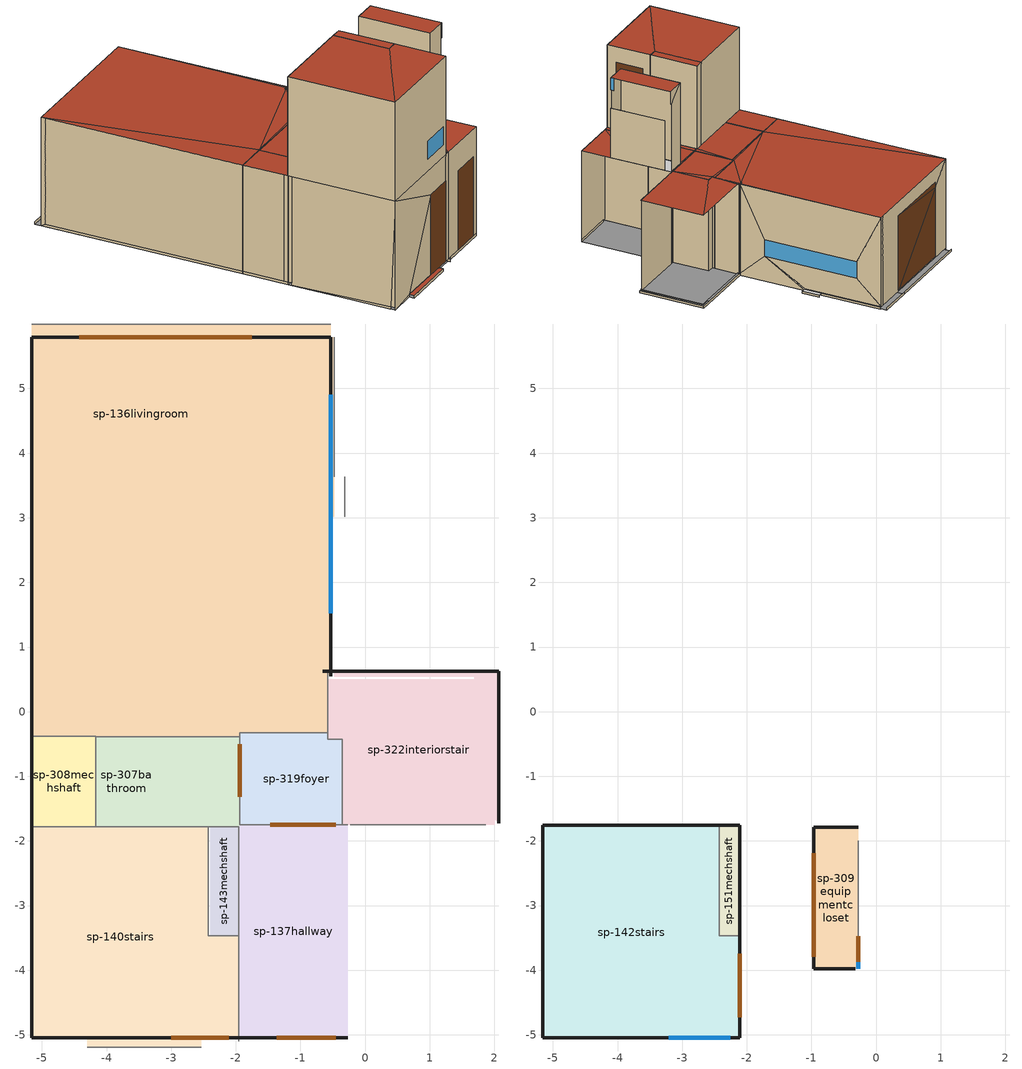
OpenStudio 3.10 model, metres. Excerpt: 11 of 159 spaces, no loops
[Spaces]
sp-136livingroom
 floor to sp-312elevator: -1.78,3.01 -1.78,3.64 -0.47,3.64 -0.47,3.01 z13.41
 floor to sp-111walk-incloset: -5.16,3.22 -3.22,3.22 -3.22,1.61 -5.16,1.61 z13.41
 floor to sp-112space: -5.16,1.61 -3.22,1.61 -3.22,-0.39 -4.17,-0.38 -5.16,-0.38 z13.41
 floor to sp-114closet: -2.38,0.11 -1.77,0.11 -1.77,-0.33 -1.94,-0.33 -1.94,-0.39 -2.38,-0.39 z13.41
 floor to sp-115wdcl: -3.22,0.17 -2.38,0.17 -2.38,-0.39 -3.22,-0.39 z13.41
 floor to sp-123hallway: -3.22,1.61 -1.78,1.61 -1.78,3.01 -0.53,3.01 -0.53,0.62 -0.57,0.55 -0.57,-0.33 -1.77,-0.33 -1.77,0.11 -2.38,0.11 -2.38,0.17 -3.22,0.17 z13.41
 floor to sp-126bedroom: -1.78,6 -0.53,6 -0.53,5.79 -0.47,5.79 -0.47,3.64 -1.78,3.64 z13.41
 floor to sp-131bedroom: -5.16,6 -1.78,6 -1.78,3.28 -3.22,3.28 -3.22,3.22 -5.16,3.22 z13.41
 floor to sp-132hallway: -3.22,3.28 -1.78,3.28 -1.78,1.61 -3.22,1.61 z13.41
 wall outside: -0.53,1.52 -0.53,4.9 z14.33:14.94; -0.53,5.79 -0.66,5.79 / -5.16,5.67 -5.16,-0.38 z13.49:16.76; -0.66,0.62 -0.57,0.62 z13.41:16.76; -5.16,5.79,13.49 -5.16,5.79,16.76 -1.78,5.79,13.49; -5.16,5.79,16.76 -0.66,5.79,16.76 -0.66,5.79,13.49 -1.78,5.79,13.49; -5.16,5.67,13.49 -5.16,5.67,16.76 -5.16,5.79,16.76 -5.16,5.79,13.41; -0.53,5.79,16.76 -0.53,4.9,14.94 -0.53,4.9,14.33 -0.53,5.79,13.49; -0.53,4.9,14.33 -0.53,1.52,14.33 -0.53,3.01,13.49 -0.53,5.79,13.49; -0.53,5.79,16.76 -0.53,0.62,16.76 -0.53,1.52,14.94 -0.53,4.9,14.94; -0.53,3.01,13.49 -0.53,1.52,14.33 -0.53,3.01,13.41; -0.53,3.01,13.41 -0.53,1.52,14.33 -0.53,0.62,13.49 -0.53,0.55,13.41; -0.53,0.62,13.49 -0.53,1.52,14.33 -0.53,1.52,14.94 -0.53,0.62,16.76; -0.53,0.62,13.49 -0.53,0.55,13.49 -0.53,0.55,13.41; -5.16,-0.38,13.49 -5.16,5.67,13.49 -5.16,5.79,13.41 -5.16,-0.38,13.41
 wall to sp-307bathroom: -4.17,-0.39 -4.11,-0.39 z13.41:16.46; -2.09,-0.39 -1.94,-0.39 z13.41:16.76; -4.17,-0.39,16.46 -4.11,-0.39,16.46 -4.11,-0.39,13.41 -2.09,-0.39,13.41 -2.09,-0.39,16.76 -4.17,-0.39,16.76
 wall to sp-308mechshaft: -5.16,-0.38 -4.17,-0.38 z13.41:16.76
 wall to sp-322interiorstair: -0.57,0.62 -0.53,0.62 z13.49:16.76
 wall to sp-128closet: -0.31,3.01 -0.31,3.64 z13.41:13.49
 wall to sp-126bedroom (Construction:AirBoundary #1): -0.53,6 -1.78,6 / -0.47,3.64 -0.47,5.79 z13.41:13.49
 wall to sp-131bedroom (Construction:AirBoundary #1): -1.78,6 -5.16,6 z13.41:13.49
 wall to sp-312elevator (Construction:AirBoundary #1): -0.31,3.01 -0.31,3.64 z13.41:13.49
 wall to sp-319foyer (Construction:AirBoundary #1): -1.94,-0.39 -1.94,-0.33 -0.57,-0.33 z13.41:16.76
 wall to sp-322interiorstair (Construction:AirBoundary #1): -0.57,-0.33,13.41 -0.57,0.55,13.41 -0.57,0.55,13.49 -0.57,0.62,13.49 -0.57,0.62,16.76 -0.57,-0.33,16.76
 window: -0.53,1.52 -0.53,4.9 z14.33:14.94
 door: -4.42,5.79,13.51 -4.42,5.79,16.05 -1.81,5.79,13.51; -1.81,5.79,13.51 -4.42,5.79,16.05 -1.76,5.79,16.26 -1.76,5.79,13.51; -4.42,5.79,16.05 -4.42,5.79,16.26 -1.76,5.79,16.26
 ceiling to sp-312elevator: -0.47,3.01 -0.31,3.01 -0.31,3.64 -0.47,3.64 z13.49
 roof outside: -0.53,5.79 -5.16,5.79 -4.17,-0.38 -0.57,0.62 z16.76; -0.57,0.62 -0.53,0.62 -0.53,5.79 z16.76; -4.17,-0.38 -5.16,5.79 -5.16,-0.38 z16.76; -0.57,0.62 -1.94,-0.33 -0.57,-0.33 z16.76; -4.17,-0.38 -1.94,-0.33 -0.57,0.62 z16.76; -4.17,-0.38 -1.94,-0.39 -1.94,-0.33 z16.76
sp-143mechshaft
 floor to sp-150mechshaft: -2.4,-3.47 -2.4,-1.78 -1.95,-1.78 -1.95,-3.47 z13.41
 wall to sp-140stairs: -2.42,-1.78 -2.42,-3.47 -1.95,-3.47 z13.41:16.76
 wall to sp-307bathroom: -1.95,-1.78 -2.42,-1.78 z13.41:16.76
 wall to sp-137hallway: -1.95,-3.47 -1.95,-1.78 z13.41:16.76
 roof outside: -2.11,-3.47 -1.95,-3.47 -1.95,-1.78 -2.11,-1.78 z16.76
sp-140stairs
 floor to sp-133stairs: -5.16,-1.78 -2.42,-1.78 -2.42,-3.47 -1.95,-3.47 -1.95,-5.03 -2.53,-5.03 -2.53,-5.19 -4.3,-5.19 -4.3,-5.03 -5.16,-5.03 z13.41
 wall outside: -3,-5.04 -2.11,-5.04 z13.49:15.96; -2.11,-5.04 -1.95,-5.04 / -5.16,-1.78 -5.16,-1.89 z13.49:16.76; -5.16,-5.04,16.76 -5.16,-1.89,16.76 -5.16,-1.89,13.41 -5.16,-4.92,13.49; -2.11,-5.04,16.76 -5.16,-5.04,16.76 -3,-5.04,15.96 -2.11,-5.04,15.96; -4.3,-5.04,13.49 -3,-5.04,15.96 -5.16,-5.04,16.76 -5.16,-5.04,13.41; -4.3,-5.04,13.49 -3,-5.04,13.49 -3,-5.04,15.96; -3,-5.04 -4.3,-5.04 -2.11,-5.04 z13.49; -5.16,-5.04,13.41 -4.3,-5.04,13.41 -4.3,-5.04,13.49; -5.16,-4.92,13.49 -5.16,-5.04,13.49 -5.16,-5.04,16.76; -5.16,-4.92,13.49 -5.16,-1.89,13.41 -5.16,-4.92,13.41
 wall to sp-103bathroom: -4.3,-5.19 -2.53,-5.19 z13.41:13.49
 wall to sp-307bathroom: -2.42,-1.78 -4.17,-1.78 z13.41:16.76
 wall to sp-308mechshaft: -4.17,-1.78 -5.16,-1.78 z13.41:16.76
 wall to sp-137hallway: -1.95,-3.47,13.41 -1.95,-3.47,16.76 -1.95,-5.04,16.76 -1.95,-5.04,13.49 -1.95,-5.1,13.49 -1.95,-5.1,13.41
 door: -3,-5.04 -2.11,-5.04 z13.49:15.96
 roof outside: -2.11,-5.04 -1.95,-5.04 -1.95,-3.47 -2.11,-3.47 z16.76; -4.3,-5.19 -2.53,-5.19 -2.53,-5.04 -4.3,-5.04 z13.49
sp-307bathroom
 floor to sp-112space: -4.17,-0.39 -3.22,-0.39 -3.22,-1.78 -4.17,-1.78 z13.41
 floor to sp-114closet: -2.38,-0.39 -1.94,-0.39 -1.94,-1.75 -1.95,-1.78 -2.38,-1.78 z13.41
 floor to sp-115wdcl: -3.22,-0.39 -2.38,-0.39 -2.38,-0.64 -3.22,-0.64 z13.41
 floor to sp-145mechshaft: -3.22,-0.64 -2.38,-0.64 -2.38,-1.78 -3.22,-1.78 z13.41
 wall to sp-319foyer: -1.94,-1.75 -1.94,-0.39 z13.41:16.76
 wall to sp-308mechshaft: -4.17,-0.39 -4.17,-1.78 z13.41:16.76
 door inside: -1.94,-1.31 -1.94,-0.5 z13.41:15.88
 roof outside: -1.95,-1.78 -1.94,-1.75 -1.94,-0.39 -2.11,-1.76 z16.76; -4.17,-1.76 -2.11,-1.76 -1.94,-0.39 -4.17,-0.39 z16.76
sp-319foyer
 floor to sp-114closet: -1.94,-0.33 -1.77,-0.33 -1.77,-1.75 -1.94,-1.75 z13.41
 floor to sp-123hallway: -1.77,-0.33 -0.57,-0.33 -0.57,-0.42 -0.35,-0.43 -0.35,-1.75 -1.77,-1.75 z13.41
 wall to sp-137hallway: -1.94,-1.75 -1.87,-1.75 -0.35,-1.75 z13.41:16.76
 wall to sp-322interiorstair (Construction:AirBoundary #1): -0.35,-1.75 -0.35,-0.43 -0.57,-0.43 -0.57,-0.33 z13.41:16.76
 door inside: -1.47,-1.75 -0.45,-1.75 z13.41:15.95
 roof outside: -1.94,-0.33 -1.94,-1.75 -0.35,-1.75 -0.57,-0.43 z16.76; -0.57,-0.43 -0.57,-0.33 -1.94,-0.33 z16.76; -0.57,-0.43 -0.35,-1.75 -0.35,-0.43 z16.76
sp-322interiorstair
 floor to sp-121hallway: 1.69,0.62 2.07,0.62 2.07,-0.2 2.01,-0.2 2.01,0.56 1.69,0.56 z13.49
 floor to sp-123hallway: -0.47,0.62 1.69,0.62 1.69,0.54 -0.47,0.54 z13.49
 floor to sp-146mechshaft: 2.01,-0.2 2.07,-0.2 2.07,-1.72 2.01,-1.67 z13.49
 floor to sp-320interiorstair: -0.57,0.5 1.69,0.5 1.69,0.56 2.01,0.56 2.01,-1.75 -0.35,-1.75 -0.35,-0.42 -0.57,-0.42 z13.41
 wall outside: 2.07,-1.72 2.07,0.62 z13.41:13.49; -0.47,0.62 -0.53,0.62 z13.49:16.76; -0.47,0.62,13.49 2.07,0.62,13.49 2.07,0.62,13.41 -0.57,0.62,13.41; -0.53,0.62,13.49 -0.47,0.62,13.49 -0.57,0.62,13.41
 wall to sp-137hallway: -0.35,-1.75 -0.27,-1.75 z13.41:16.76
 wall to sp-271elevator: -0.23,-1.75 1.87,-1.75 z13.41:16.76
 roof outside: -0.35,-0.43 -0.35,-1.75 1.96,-1.75 1.96,0.54 z16.76; 2.01,0.56 1.69,0.56 1.69,0.54 1.96,0.54 z13.49; -0.57,-0.43 -0.35,-0.43 1.96,0.54 -0.47,0.54 z16.76; -0.57,-0.43 -0.47,0.54 -0.47,0.62 -0.57,0.62 z16.76; 2.01,0.56 1.96,0.54 1.96,-1.31 2.01,-1.67 z13.49; 1.96,-1.31 1.96,-1.75 2.01,-1.67 z13.49
sp-137hallway
 floor to sp-106hallway: -1.95,-1.75 -0.27,-1.75 -0.27,-5.04 -1.83,-5.04 -1.95,-5.06 z13.41
 wall outside: -1.95,-5.04 -0.27,-5.04 z13.49:16.76
 wall to sp-120kitchen: -1.83,-5.04 -0.27,-5.04 z13.41:13.49
 door: -1.37,-5.04 -0.45,-5.04 z13.49:15.93
 roof outside: -0.27,-1.75 -1.94,-1.75 -1.95,-1.78 -0.97,-1.79 z16.76; -0.97,-1.79 -0.28,-1.79 -0.27,-1.75 z16.76; -1.95,-5.04 -0.97,-3.98 -0.97,-1.79 -1.95,-1.78 z16.76; -0.27,-3.98 -0.97,-3.98 -1.95,-5.04 -0.27,-5.04 z16.76
sp-308mechshaft
 floor to sp-112space: -5.16,-0.38 -4.17,-0.38 -4.17,-1.78 -5.16,-1.78 z13.41
 wall outside: -5.16,-0.38 -5.16,-1.78 z13.41:13.49; -5.16,-0.38 -5.16,-1.63 -5.16,-1.78 z13.49:16.76
 roof outside: -5.16,-1.76 -4.17,-1.76 -4.17,-0.38 -5.16,-0.38 z16.76
sp-142stairs
 floor to sp-140stairs: -5.16,-1.78 -2.42,-1.78 -2.42,-3.47 -2.11,-3.47 -2.11,-5.04 -5.16,-5.04 z16.76
 wall outside: -2.42,-1.76 -5.16,-1.76 -5.16,-5.04 -2.11,-5.04 -2.11,-3.47 z16.76:19.81
 wall to sp-151mechshaft: -2.11,-3.47 -2.42,-3.47 -2.42,-1.76 z16.76:19.81
 window: -3.21,-5.04 -2.26,-5.04 z17.14:17.7
 door: -2.11,-4.73 -2.11,-3.75 z16.76:19.23
 roof outside: -2.42,-1.76 -5.16,-1.76 -5.16,-5.04 -2.42,-3.47 z19.81; -2.11,-3.47 -2.42,-3.47 -5.16,-5.04 -2.11,-5.04 z19.81
sp-151mechshaft
 floor to sp-143mechshaft: -2.42,-1.78 -2.11,-1.78 -2.11,-3.47 -2.42,-3.47 z16.76
 wall outside: -2.11,-3.47 -2.11,-1.76 -2.42,-1.76 z16.76:19.81
 roof outside: -2.42,-3.47 -2.11,-3.47 -2.11,-1.76 -2.42,-1.76 z19.81
sp-309equipmentcloset
 floor to sp-137hallway: -0.97,-1.79 -0.28,-1.79 -0.28,-3.98 -0.97,-3.98 z16.76
 wall outside: -0.28,-3.98 -0.28,-3.88 z19.26:19.71; -0.97,-1.79 -0.97,-3.98 -0.33,-3.98 z16.76:19.72; -0.36,-1.79,16.76 -0.97,-1.79,16.76 -0.97,-1.79,19.72 -0.36,-1.79,19.26; -0.28,-1.79,19.26 -0.36,-1.79,19.26 -0.97,-1.79,19.72 -0.28,-1.79,19.72
 wall to sp-271elevator: -0.28,-3.98 -0.28,-2 z16.76:18.59
 window: -0.28,-3.98 -0.28,-3.88 z19.26:19.71
 door inside: -0.28,-3.98 -0.28,-3.47 z16.76:18.59
 door: -0.97,-2.19 -0.97,-3.79 z16.76:18.78
 roof outside: -0.97,-3.98 -0.28,-3.98 -0.28,-1.79 -0.97,-1.79 z19.72
[Building]
79 Winthrop Street: Space Type=Multifamily; Default Construction Set=Proposed; Default Schedule Set=Default Schedule Set 1; Standards Template=90.1-2019; Standards Building Type=MidriseApartment
[Site]
New York Laguardia Arpt: Latitude {deg}=40.78; Longitude {deg}=-73.88; Time Zone {hr}=-5; Elevation {m}=3; Terrain=Urban; Keep Site Location Information=No
[ClimateZones]
Climate Zone Institution Name 1=ASHRAE; Climate Zone Document Name 1=ANSI/ASHRAE Standard 169; Climate Zone Document Year 1=2006; Climate Zone Value 1=4A; Climate Zone Institution Name 2=CEC; Climate Zone Document Name 2=California Climate Zone Descriptions; Climate Zone Document Year 2=1995
[SizingPeriod:DesignDay] Daily Dry-Bulb Temperature Range {deltaC}=0; Barometric Pressure {Pa}=101289; Wind Speed {m/s}=7.5; Wind Direction {deg}=320; Sky Clearness=0; Rain Indicator=No; Snow Indicator=No; Day of Month=21; Month=1; Day Type=WinterDesignDay; Daylight Saving Time Indicator=No; Dry-Bulb Temperature Range Modifier Type=DefaultMultipliers; Solar Model Indicator=ASHRAEClearSky
Name | Maximum Dry-Bulb Temperature {C} | Humidity Condition Type | Wetbulb or DewPoint at Maximum Dry-Bulb {C}
New York Laguardia Arpt Ann Htg 99.6% Condns DB | -10.8 | Wetbulb | -10.8
New York Laguardia Arpt Ann Htg 99% Condns DB | -8.2 | Wetbulb | -8.2
New York Laguardia Arpt Ann Hum_n 99.6% Condns DP=>MCDB | -9.3 | Dewpoint | -20.1
New York Laguardia Arpt Ann Hum_n 99% Condns DP=>MCDB | -6.9 | Dewpoint | -18
[Material]
Name | Roughness | Thickness {m} | Conductivity {W/m-K} | Density {kg/m3} | Specific Heat {J/kg-K}
mat-112inwood | MediumRough | 0.0376 | 0.15 | 608 | 1630
MAT_CMU_8IN | Smooth | 0.2032 | 1.11 | 1900 | 840
MAT_GWB_1_2IN | Smooth | 0.0127 | 0.16 | 800 | 1090
MAT_ROOF_RIGID_R15_3IN | Smooth | 0.0762 | 0.0289 | 32 | 1400
MAT_ROOF_SPRAYFOAM_R26_4_6I | Smooth | 0.1524 | 0.0328 | 32 | 1400
MAT_CONCRETE_3IN; MAT_FLOOR_CONCRETE_3IN | Smooth | 0.0762 | 1.95 | 2400 | 880
MAT_WALL_EIFS_R8_2IN | Smooth | 0.0508 | 0.036 | 32 | 1400
MAT_WALL_SPRAYFOAM_R13_2IN | Smooth | 0.0508 | 0.028 | 32 | 1400
MAT_BATT_2_5IN | Smooth | 0.0635 | 0.04 | 12 | 840
MAT_CONC_6IN_SLAB | Smooth | 0.1524 | 1.95 | 2400 | 900
MAT_CONC_12IN_WALL | Smooth | 0.3048 | 1.95 | 2400 | 900
[Construction]
MAT_WALL_SPRAYFOAM_R13_2IN: MAT_WALL_EIFS_R8_2IN, MAT_CMU_8IN, MAT_WALL_SPRAYFOAM_R13_2IN, MAT_GWB_1_2IN, MAT_GWB_1_2IN
IW_METALSTUD_GYP_GYP_BATT: MAT_GWB_1_2IN, MAT_BATT_2_5IN, MAT_GWB_1_2IN
con-wooden: mat-112inwood
R1_ROOF_PROPOSED: MAT_ROOF_RIGID_R15_3IN, MAT_CONCRETE_3IN, MAT_ROOF_SPRAYFOAM_R26_4_6I
F1_INT_FLOOR_JOIST: MAT_FLOOR_CONCRETE_3IN, MAT_AIR_GAP_12IN, MAT_GWB_1_2IN, MAT_GWB_1_2IN
F1_EXT_FLOOR_JOIST: MAT_WALL_EIFS_R8_2IN, MAT_FLOOR_CONCRETE_3IN, MAT_AIR_GAP_12IN, MAT_GWB_1_2IN, MAT_GWB_1_2IN
G_FLOOR_CELLAR_SLAB_6IN: MAT_CONC_6IN_SLAB
F1_WALL_CELLAR_12INCONC_R8_R13: MAT_WALL_EIFS_R8_2IN, MAT_CONC_12IN_WALL, MAT_WALL_SPRAYFOAM_R13_2IN, MAT_GWB_1_2IN, MAT_GWB_1_2IN
WIN_EXT_TRIPLE_LOW_E; DOOR_EXT: GLASS_TRIPLE_LOW_E
[WindowMaterial:SimpleGlazingSystem]
GLASS_TRIPLE_LOW_E: U-Factor {W/m2-K}=1.7; Solar Heat Gain Coefficient=0.3; Visible Transmittance=0.45
[Construction:AirBoundary]
Construction:AirBoundary #1: 0
[Material:AirGap]
MAT_AIR_GAP_12IN: Thermal Resistance {m2-K/W}=0.18
[DefaultConstructionSet]
Proposed: Default Exterior Surface Constructions=Default Surface Constructions 1; Default Interior Surface Constructions=Default Surface Constructions 2; Default Ground Contact Surface Constructions=Default Surface Constructions 3; Default Exterior SubSurface Constructions=Default Sub Surface Constructions 1; Default Interior SubSurface Constructions=Default Sub Surface Constructions 2; Interior Partition Construction=IW_METALSTUD_GYP_GYP_BATT
[DefaultSurfaceConstructions]
Name | Floor Construction | Wall Construction | Roof Ceiling Construction
Default Surface Constructions 1 | F1_EXT_FLOOR_JOIST | MAT_WALL_SPRAYFOAM_R13_2IN | R1_ROOF_PROPOSED
Default Surface Constructions 2 | F1_INT_FLOOR_JOIST | IW_METALSTUD_GYP_GYP_BATT | F1_INT_FLOOR_JOIST
Default Surface Constructions 3 | G_FLOOR_CELLAR_SLAB_6IN | F1_WALL_CELLAR_12INCONC_R8_R13 | F1_INT_FLOOR_JOIST
[DefaultSubSurfaceConstructions] Fixed Window Construction=WIN_EXT_TRIPLE_LOW_E; Operable Window Construction=WIN_EXT_TRIPLE_LOW_E
Name | Door Construction | Glass Door Construction
Default Sub Surface Constructions 1 | DOOR_EXT | WIN_EXT_TRIPLE_LOW_E
Default Sub Surface Constructions 2 | con-wooden
[ThermalZone] Use Ideal Air Loads=No
Name | Volume {m3} | Thermostat
Residential | 2635.93 | Thermostat Setpoint Dual Setpoint 1
Unconditioned | 156.223
[ThermostatSetpoint:DualSetpoint]
Thermostat Setpoint Dual Setpoint 1: Heating Setpoint Temperature Schedule=Heating Setpoint; Cooling Setpoint Temperature Schedule=Cooling Setpoint
[SpaceType]
Multifamily: Default Construction Set=Proposed; Standards Space Type=Apartment
[Lights:Definition]
Interior Light: Design Level Calculation Method=Watts/Area; Watts per Space Floor Area {W/m2}=0.86
[Lights]
Interior Light: Lights Definition=Interior Light; Space or SpaceType=Multifamily; Schedule=Interior_Lighting_Schedule; Fraction Replaceable=1
[Exterior:Lights:Definition]
Exterior Lights Definition: Design Level {W}=64
[Exterior:Lights]
Exterior Lights: Exterior Lights Definition=Exterior Lights Definition; Schedule=Exterior_Lighting_Schedule; Control Option=ScheduleNameOnly
[ElectricEquipment:Definition]
Electric Equipment Definition: Design Level Calculation Method=Watts/Area; Watts per Space Floor Area {W/m2}=0.75
[ElectricEquipment]
Electric Equipment 1: Electric Equipment Definition=Electric Equipment Definition; Space or SpaceType=Multifamily; Schedule=Electrical Equipment
[People:Definition]
People Definition: Number of People Calculation Method=Area/Person; Space Floor Area per Person {m2/person}=30; Fraction Radiant=0.3
[People]
People 1: People Definition=People Definition; Space or SpaceType=Multifamily; Number of People Schedule=Always On Discrete; Activity Level Schedule=Activity_Always_120W; Multiplier=1
[SpaceInfiltration:DesignFlowRate]
Infiltration: Space or SpaceType=Multifamily; Design Flow Rate Calculation Method=Flow/ExteriorArea; Flow per Exterior Surface Area {m3/s-m2}=0.0004064; Density Basis=Outdoor
[DefaultScheduleSet]
Default Schedule Set 1: Infiltration Schedule=Always On Discrete 1
[Space] Space Type=Multifamily; Default Construction Set=Proposed
Name | Thermal Zone | Volume {m3}
sp-136livingroom | Residential | 74.6371
sp-137hallway | Residential | 13.38
sp-140stairs | Residential | 27.107
sp-142stairs | Residential | 20.4934
sp-143mechshaft | Unconditioned | 1.47284
sp-151mechshaft | Unconditioned | 0.516042
sp-307bathroom | Residential | 7.31769
sp-308mechshaft | Unconditioned | 2.84943
sp-309equipmentcloset | Residential | 2.45413
sp-319foyer | Residential | 5.7413
sp-322interiorstair | Residential | 14.7092
[Schedule:Day]
Schedule Day 3: 6, 0, 1, 18, 0, 0, 24, 0, 1
Schedule Day 4: 2, 0, 1, 16, 0, 0, 24, 0, 1
Schedule Day 7: 6, 0, 0.201535, 20, 0, 0.525307, 24, 0, 0.287422
Schedule Day 8: 24, 0, 120
Schedule Day 10: 6, 0, 12.8228, 22, 0, 21.11, 24, 0, 12.8647
Schedule Day 13: 6, 0, 29.4, 22, 0, 23.8936, 24, 0, 29.4
[Schedule:Constant] Value=1
Always On Discrete; Always On Discrete 1
[Schedule:Ruleset]
Name | Default Day Schedule
Exterior_Lighting_Schedule | Schedule Day 3
Interior_Lighting_Schedule | Schedule Day 4
Electrical Equipment | Schedule Day 7
Activity_Always_120W | Schedule Day 8
Heating Setpoint | Schedule Day 10
Cooling Setpoint | Schedule Day 13
